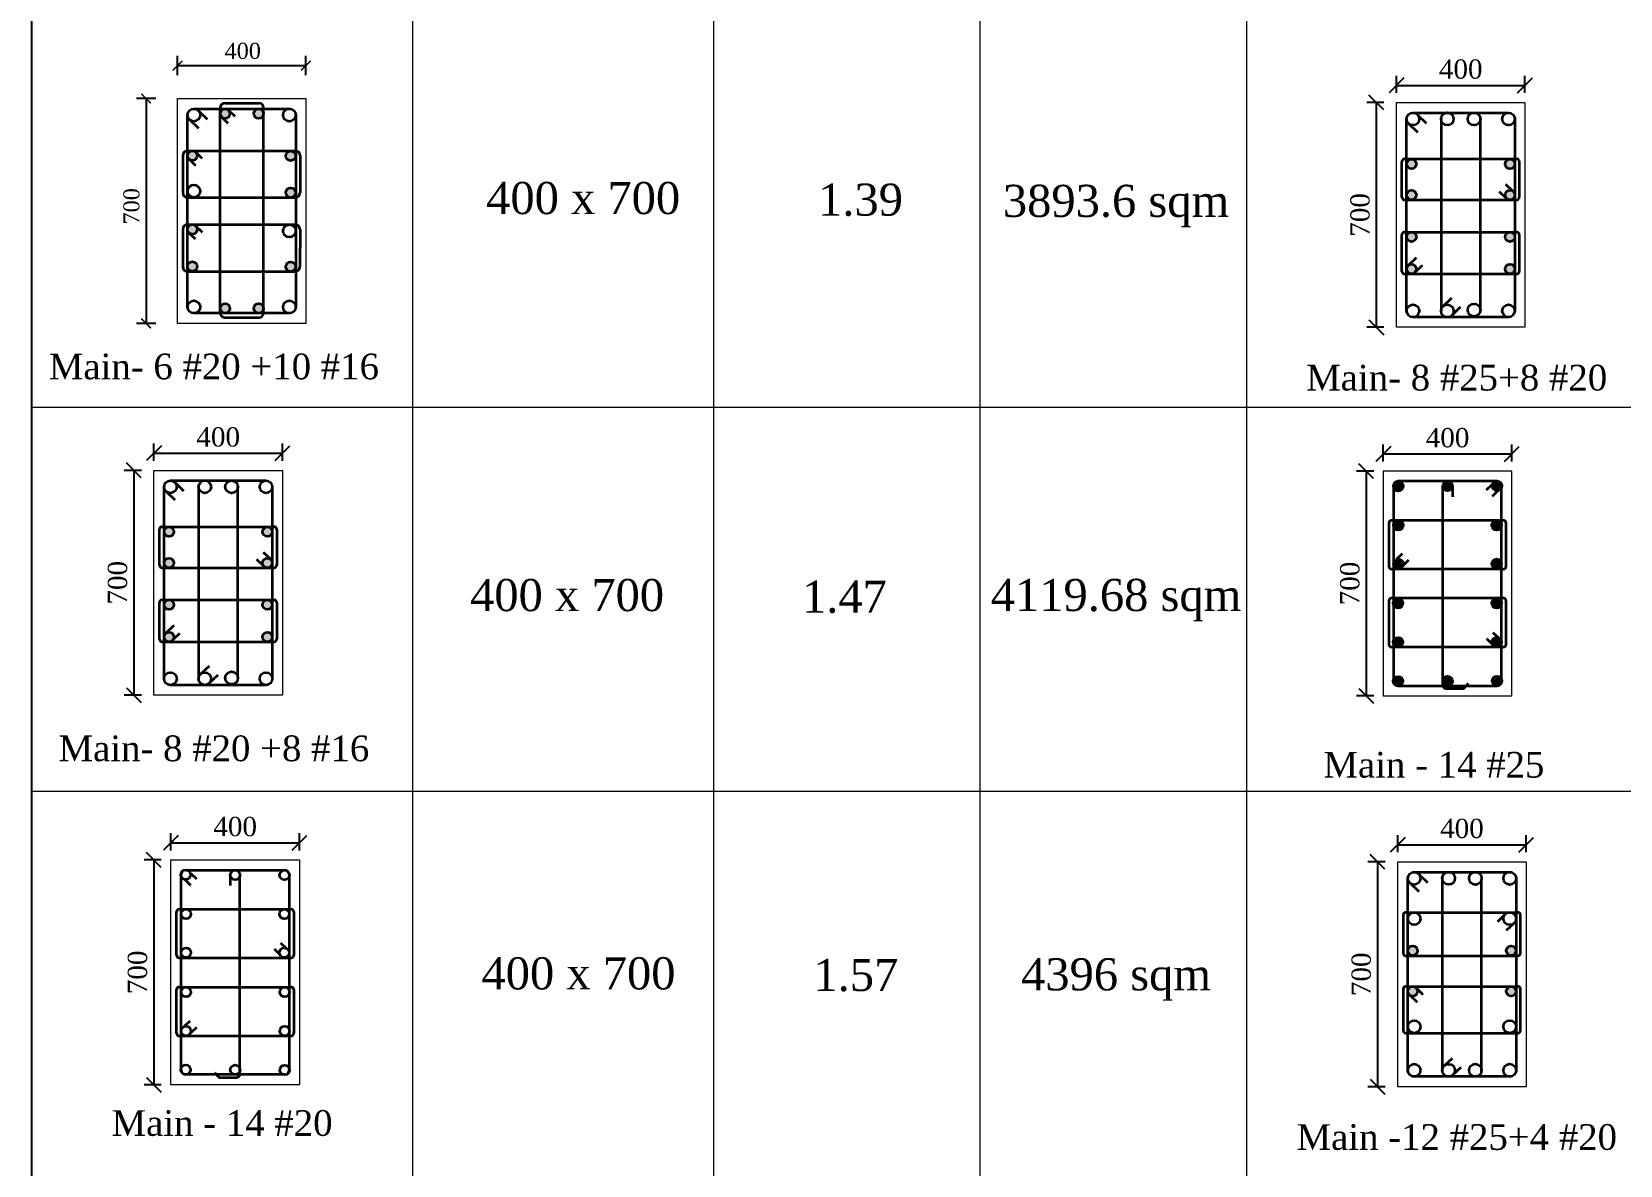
# Model space of a CAD drawing. Header units: millimetres. Extents: x -111267 to 10003021, y -40114 to 2142304.
# Drawn here: x 4403280 to 4428011, y 2110307 to 2127955 of the extents above; entities that cross this region are included whole.
import ezdxf

# ---------------------------------------------------------------- set-up
doc = ezdxf.new("R2010")
doc.units = ezdxf.units.MM
doc.header["$PDMODE"] = 2
doc.linetypes.add('DASHED2', pattern=[0.375, 0.25, -0.125])
doc.layers.add('5a.Hatch-TR-0', color=8, linetype='Continuous')
doc.layers.add('9.Title', color=7, linetype='Continuous')
for name, color, linetype, lineweight in [('6.Dim', 8, 'Continuous', 9), ('object line', 23, 'Continuous', 13), ('reinmt', 241, 'Continuous', 40), ('S-Beam', 4, 'DASHED2', 15), ('S-Dim', 8, 'Continuous', 5)]:
    doc.layers.add(name, color=color, linetype=linetype, lineweight=lineweight)
doc.styles.add('DRIQsmall', font='times.ttf', dxfattribs={"height": 0.2})
doc.styles.add('Section_Scale_250', font='times.ttf', dxfattribs={"height": 250})
doc.styles.add('Times new roman', font='times.ttf', dxfattribs={"height": 300})
doc.dimstyles.new('Scale 20', dxfattribs={"dimscale": 0, "dimtxt": 250, "dimasz": 230, "dimexe": 150, "dimexo": 150, "dimgap": 100, "dimtad": 1, "dimtoh": 1, "dimdec": 0, "dimlfac": 0.2, "dimzin": 0, "dimdsep": 46, "dimtxsty": 'Times new roman', "dimblk": 'OBLIQUE', "dimcen": 0.09, "dimclrd": 256, "dimclrt": 3, "dimadec": 0, "dimazin": 0, "dimtfac": 1, "dimtdec": 0, "dimtofl": 0, "dimtmove": 0, "dimatfit": 3, "dimfxl": 150, "dimfxlon": 1, "dimtolj": 1, "dimtzin": 0, "dimarcsym": 0})
doc.dimstyles.new('Section_Scale 250', dxfattribs={"dimscale": 0, "dimtxt": 250, "dimasz": 150, "dimexe": 150, "dimexo": 150, "dimgap": 100, "dimtad": 1, "dimtoh": 1, "dimdec": 0, "dimlfac": 0.25, "dimzin": 0, "dimdsep": 46, "dimtxsty": 'Section_Scale_250', "dimblk": 'ARCHTICK', "dimcen": 0.09, "dimclrd": 256, "dimclrt": 3, "dimadec": 0, "dimazin": 0, "dimtfac": 1, "dimtdec": 0, "dimtofl": 0, "dimtmove": 0, "dimatfit": 3, "dimfxl": 150, "dimfxlon": 1, "dimtolj": 1, "dimtzin": 0, "dimarcsym": 0})

# ---------------------------------------------------------------- blocks, each defined once
blk = doc.blocks.new('_Oblique')
at = {"color": 0, "linetype": 'ByBlock', "lineweight": -2}
blk.add_line((-0.5, -0.5), (0.5, 0.5), dxfattribs=at)
blk = doc.blocks.new('*D737')
at = {"layer": 'Defpoints', "color": 0, "ltscale": 6, "transparency": 16777216}
for p in [(4405136, 2121126), (4404869, 2117626), (4405136, 2117626)]:
    blk.add_point(p, dxfattribs=at)
at = {"layer": 'S-Dim', "color": 0, "lineweight": -2, "ltscale": 6, "transparency": 16777216}
for p, q in [((4404986, 2121126), (4404719, 2121126)), ((4404986, 2117626), (4404719, 2117626))]:
    blk.add_line(p, q, dxfattribs=at)
at = {"layer": 'S-Dim', "lineweight": -2, "ltscale": 6, "transparency": 16777216}
blk.add_line((4404869, 2121126), (4404869, 2117626), dxfattribs=at)
at = {"layer": 'S-Dim', "lineweight": -2, "ltscale": 6, "transparency": 16777216, "xscale": 230, "yscale": 230, "zscale": 230}
for p, rotation in [((4404869, 2121126), 90), ((4404869, 2117626), 270)]:
    blk.add_blockref('_Oblique', p, dxfattribs=dict(at, rotation=rotation))
at = {"layer": 'S-Dim', "color": 3, "ltscale": 6, "transparency": 16777216, "insert": (4404616, 2119376), "char_height": 300, "attachment_point": 5, "rotation": 90, "style": 'Times new roman'}
blk.add_mtext('\\A1;700', dxfattribs=at)
blk = doc.blocks.new('*D738')
at = {"layer": 'Defpoints', "color": 0, "ltscale": 6, "transparency": 16777216}
for p in [(4407183, 2121392), (4405183, 2121126), (4407183, 2121126)]:
    blk.add_point(p, dxfattribs=at)
at = {"layer": 'S-Dim', "color": 0, "lineweight": -2, "ltscale": 6, "transparency": 16777216}
for p, q in [((4405183, 2121276), (4405183, 2121542)), ((4407183, 2121276), (4407183, 2121542))]:
    blk.add_line(p, q, dxfattribs=at)
at = {"layer": 'S-Dim', "lineweight": -2, "ltscale": 6, "transparency": 16777216}
blk.add_line((4405183, 2121392), (4407183, 2121392), dxfattribs=at)
at = {"layer": 'S-Dim', "lineweight": -2, "ltscale": 6, "transparency": 16777216, "xscale": 230, "yscale": 230, "zscale": 230, "rotation": 180}
blk.add_blockref('_Oblique', (4405183, 2121392), dxfattribs=at)
at = {"layer": 'S-Dim', "lineweight": -2, "ltscale": 6, "transparency": 16777216, "xscale": 230, "yscale": 230, "zscale": 230}
blk.add_blockref('_Oblique', (4407183, 2121392), dxfattribs=at)
at = {"layer": 'S-Dim', "color": 3, "ltscale": 6, "transparency": 16777216, "insert": (4406183, 2121645), "char_height": 300, "attachment_point": 5, "style": 'Times new roman'}
blk.add_mtext('\\A1;400', dxfattribs=at)
blk = doc.blocks.new('*D742')
at = {"layer": 'Defpoints', "color": 0, "ltscale": 6, "transparency": 16777216}
for p in [(4424481, 2126853), (4424214, 2123353), (4424481, 2123353)]:
    blk.add_point(p, dxfattribs=at)
at = {"layer": 'S-Dim', "color": 0, "lineweight": -2, "ltscale": 6, "transparency": 16777216}
for p, q in [((4424331, 2126853), (4424064, 2126853)), ((4424331, 2123353), (4424064, 2123353))]:
    blk.add_line(p, q, dxfattribs=at)
at = {"layer": 'S-Dim', "lineweight": -2, "ltscale": 6, "transparency": 16777216}
blk.add_line((4424214, 2126853), (4424214, 2123353), dxfattribs=at)
at = {"layer": 'S-Dim', "lineweight": -2, "ltscale": 6, "transparency": 16777216, "xscale": 230, "yscale": 230, "zscale": 230}
for p, rotation in [((4424214, 2126853), 90), ((4424214, 2123353), 270)]:
    blk.add_blockref('_Oblique', p, dxfattribs=dict(at, rotation=rotation))
at = {"layer": 'S-Dim', "color": 3, "ltscale": 6, "transparency": 16777216, "insert": (4423961, 2125103), "char_height": 300, "attachment_point": 5, "rotation": 90, "style": 'Times new roman'}
blk.add_mtext('\\A1;700', dxfattribs=at)
blk = doc.blocks.new('*D743')
at = {"layer": 'Defpoints', "color": 0, "ltscale": 6, "transparency": 16777216}
for p in [(4426528, 2127120), (4424528, 2126853), (4426528, 2126853)]:
    blk.add_point(p, dxfattribs=at)
at = {"layer": 'S-Dim', "color": 0, "lineweight": -2, "ltscale": 6, "transparency": 16777216}
for p, q in [((4424528, 2127003), (4424528, 2127270)), ((4426528, 2127003), (4426528, 2127270))]:
    blk.add_line(p, q, dxfattribs=at)
at = {"layer": 'S-Dim', "lineweight": -2, "ltscale": 6, "transparency": 16777216}
blk.add_line((4424528, 2127120), (4426528, 2127120), dxfattribs=at)
at = {"layer": 'S-Dim', "lineweight": -2, "ltscale": 6, "transparency": 16777216, "xscale": 230, "yscale": 230, "zscale": 230, "rotation": 180}
blk.add_blockref('_Oblique', (4424528, 2127120), dxfattribs=at)
at = {"layer": 'S-Dim', "lineweight": -2, "ltscale": 6, "transparency": 16777216, "xscale": 230, "yscale": 230, "zscale": 230}
blk.add_blockref('_Oblique', (4426528, 2127120), dxfattribs=at)
at = {"layer": 'S-Dim', "color": 3, "ltscale": 6, "transparency": 16777216, "insert": (4425528, 2127372), "char_height": 300, "attachment_point": 5, "style": 'Times new roman'}
blk.add_mtext('\\A1;400', dxfattribs=at)
blk = doc.blocks.new('*D744')
at = {"layer": 'Defpoints', "color": 0, "ltscale": 6, "transparency": 16777216}
for p in [(4424500, 2115030), (4424233, 2111530), (4424500, 2111530)]:
    blk.add_point(p, dxfattribs=at)
at = {"layer": 'S-Dim', "color": 0, "lineweight": -2, "ltscale": 6, "transparency": 16777216}
for p, q in [((4424350, 2115030), (4424083, 2115030)), ((4424350, 2111530), (4424083, 2111530))]:
    blk.add_line(p, q, dxfattribs=at)
at = {"layer": 'S-Dim', "lineweight": -2, "ltscale": 6, "transparency": 16777216}
blk.add_line((4424233, 2115030), (4424233, 2111530), dxfattribs=at)
at = {"layer": 'S-Dim', "lineweight": -2, "ltscale": 6, "transparency": 16777216, "xscale": 230, "yscale": 230, "zscale": 230}
for p, rotation in [((4424233, 2115030), 90), ((4424233, 2111530), 270)]:
    blk.add_blockref('_Oblique', p, dxfattribs=dict(at, rotation=rotation))
at = {"layer": 'S-Dim', "color": 3, "ltscale": 6, "transparency": 16777216, "insert": (4423980, 2113280), "char_height": 300, "attachment_point": 5, "rotation": 90, "style": 'Times new roman'}
blk.add_mtext('\\A1;700', dxfattribs=at)
blk = doc.blocks.new('*D745')
at = {"layer": 'Defpoints', "color": 0, "ltscale": 6, "transparency": 16777216}
for p in [(4426547, 2115296), (4424547, 2115030), (4426547, 2115030)]:
    blk.add_point(p, dxfattribs=at)
at = {"layer": 'S-Dim', "color": 0, "lineweight": -2, "ltscale": 6, "transparency": 16777216}
for p, q in [((4424547, 2115180), (4424547, 2115446)), ((4426547, 2115180), (4426547, 2115446))]:
    blk.add_line(p, q, dxfattribs=at)
at = {"layer": 'S-Dim', "lineweight": -2, "ltscale": 6, "transparency": 16777216}
blk.add_line((4424547, 2115296), (4426547, 2115296), dxfattribs=at)
at = {"layer": 'S-Dim', "lineweight": -2, "ltscale": 6, "transparency": 16777216, "xscale": 230, "yscale": 230, "zscale": 230, "rotation": 180}
blk.add_blockref('_Oblique', (4424547, 2115296), dxfattribs=at)
at = {"layer": 'S-Dim', "lineweight": -2, "ltscale": 6, "transparency": 16777216, "xscale": 230, "yscale": 230, "zscale": 230}
blk.add_blockref('_Oblique', (4426547, 2115296), dxfattribs=at)
at = {"layer": 'S-Dim', "color": 3, "ltscale": 6, "transparency": 16777216, "insert": (4425547, 2115549), "char_height": 300, "attachment_point": 5, "style": 'Times new roman'}
blk.add_mtext('\\A1;400', dxfattribs=at)
blk = doc.blocks.new('*D750')
at = {"layer": 'Defpoints', "color": 0, "ltscale": 6, "transparency": 16777216}
for p in [(4405447, 2115060), (4405180, 2111560), (4405447, 2111560)]:
    blk.add_point(p, dxfattribs=at)
at = {"layer": 'S-Dim', "color": 0, "lineweight": -2, "ltscale": 6, "transparency": 16777216}
for p, q in [((4405297, 2115060), (4405030, 2115060)), ((4405297, 2111560), (4405030, 2111560))]:
    blk.add_line(p, q, dxfattribs=at)
at = {"layer": 'S-Dim', "lineweight": -2, "ltscale": 6, "transparency": 16777216}
blk.add_line((4405180, 2115060), (4405180, 2111560), dxfattribs=at)
at = {"layer": 'S-Dim', "lineweight": -2, "ltscale": 6, "transparency": 16777216, "xscale": 230, "yscale": 230, "zscale": 230}
for p, rotation in [((4405180, 2115060), 90), ((4405180, 2111560), 270)]:
    blk.add_blockref('_Oblique', p, dxfattribs=dict(at, rotation=rotation))
at = {"layer": 'S-Dim', "color": 3, "ltscale": 6, "transparency": 16777216, "insert": (4404927, 2113310), "char_height": 300, "attachment_point": 5, "rotation": 90, "style": 'Times new roman'}
blk.add_mtext('\\A1;700', dxfattribs=at)
blk = doc.blocks.new('*D751')
at = {"layer": 'Defpoints', "color": 0, "ltscale": 6, "transparency": 16777216}
for p in [(4407447, 2115327), (4405447, 2115060), (4407447, 2115060)]:
    blk.add_point(p, dxfattribs=at)
at = {"layer": 'S-Dim', "color": 0, "lineweight": -2, "ltscale": 6, "transparency": 16777216}
for p, q in [((4405447, 2115210), (4405447, 2115477)), ((4407447, 2115210), (4407447, 2115477))]:
    blk.add_line(p, q, dxfattribs=at)
at = {"layer": 'S-Dim', "lineweight": -2, "ltscale": 6, "transparency": 16777216}
blk.add_line((4405447, 2115327), (4407447, 2115327), dxfattribs=at)
at = {"layer": 'S-Dim', "lineweight": -2, "ltscale": 6, "transparency": 16777216, "xscale": 230, "yscale": 230, "zscale": 230, "rotation": 180}
blk.add_blockref('_Oblique', (4405447, 2115327), dxfattribs=at)
at = {"layer": 'S-Dim', "lineweight": -2, "ltscale": 6, "transparency": 16777216, "xscale": 230, "yscale": 230, "zscale": 230}
blk.add_blockref('_Oblique', (4407447, 2115327), dxfattribs=at)
at = {"layer": 'S-Dim', "color": 3, "ltscale": 6, "transparency": 16777216, "insert": (4406447, 2115579), "char_height": 300, "attachment_point": 5, "style": 'Times new roman'}
blk.add_mtext('\\A1;400', dxfattribs=at)
blk = doc.blocks.new('*D784')
at = {"layer": 'Defpoints', "color": 0, "ltscale": 6, "transparency": 16777216}
for p in [(4424323, 2121114), (4424056, 2117614), (4424323, 2117614)]:
    blk.add_point(p, dxfattribs=at)
at = {"layer": 'S-Dim', "color": 0, "lineweight": -2, "ltscale": 6, "transparency": 16777216}
for p, q in [((4424173, 2121114), (4423906, 2121114)), ((4424173, 2117614), (4423906, 2117614))]:
    blk.add_line(p, q, dxfattribs=at)
at = {"layer": 'S-Dim', "lineweight": -2, "ltscale": 6, "transparency": 16777216}
blk.add_line((4424056, 2121114), (4424056, 2117614), dxfattribs=at)
at = {"layer": 'S-Dim', "lineweight": -2, "ltscale": 6, "transparency": 16777216, "xscale": 230, "yscale": 230, "zscale": 230}
for p, rotation in [((4424056, 2121114), 90), ((4424056, 2117614), 270)]:
    blk.add_blockref('_Oblique', p, dxfattribs=dict(at, rotation=rotation))
at = {"layer": 'S-Dim', "color": 3, "ltscale": 6, "transparency": 16777216, "insert": (4423803, 2119364), "char_height": 300, "attachment_point": 5, "rotation": 90, "style": 'Times new roman'}
blk.add_mtext('\\A1;700', dxfattribs=at)
blk = doc.blocks.new('*D785')
at = {"layer": 'Defpoints', "color": 0, "ltscale": 6, "transparency": 16777216}
for p in [(4424323, 2121380), (4424323, 2121114), (4426323, 2121114)]:
    blk.add_point(p, dxfattribs=at)
at = {"layer": 'S-Dim', "color": 0, "lineweight": -2, "ltscale": 6, "transparency": 16777216}
for p, q in [((4424323, 2121264), (4424323, 2121530)), ((4426323, 2121264), (4426323, 2121530))]:
    blk.add_line(p, q, dxfattribs=at)
at = {"layer": 'S-Dim', "lineweight": -2, "ltscale": 6, "transparency": 16777216}
blk.add_line((4426323, 2121380), (4424323, 2121380), dxfattribs=at)
at = {"layer": 'S-Dim', "lineweight": -2, "ltscale": 6, "transparency": 16777216, "xscale": 230, "yscale": 230, "zscale": 230, "rotation": 180}
blk.add_blockref('_Oblique', (4424323, 2121380), dxfattribs=at)
at = {"layer": 'S-Dim', "lineweight": -2, "ltscale": 6, "transparency": 16777216, "xscale": 230, "yscale": 230, "zscale": 230}
blk.add_blockref('_Oblique', (4426323, 2121380), dxfattribs=at)
at = {"layer": 'S-Dim', "color": 3, "ltscale": 6, "transparency": 16777216, "insert": (4425323, 2121633), "char_height": 300, "attachment_point": 5, "style": 'Times new roman'}
blk.add_mtext('\\A1;400', dxfattribs=at)
blk = doc.blocks.new('_ArchTick')
at = {"color": 0, "linetype": 'ByBlock', "const_width": 0.15}
blk.add_lwpolyline([(-0.5, -0.5), (0.5, 0.5)], dxfattribs=at)
blk = doc.blocks.new('*D853')
at = {"layer": 'Defpoints', "color": 0, "ltscale": 6, "transparency": 16777216}
for p in [(4405821, 2126914), (4405060, 2123414), (4405821, 2123414)]:
    blk.add_point(p, dxfattribs=at)
at = {"layer": 'S-Dim', "color": 0, "lineweight": -2, "ltscale": 6, "transparency": 16777216}
for p, q in [((4405210, 2126914), (4404910, 2126914)), ((4405210, 2123414), (4404910, 2123414))]:
    blk.add_line(p, q, dxfattribs=at)
at = {"layer": 'S-Dim', "lineweight": -2, "ltscale": 6, "transparency": 16777216}
blk.add_line((4405060, 2126914), (4405060, 2123414), dxfattribs=at)
at = {"layer": 'S-Dim', "lineweight": -2, "ltscale": 6, "transparency": 16777216, "xscale": 150, "yscale": 150, "zscale": 150}
for p, rotation in [((4405060, 2126914), 90), ((4405060, 2123414), 270)]:
    blk.add_blockref('_ArchTick', p, dxfattribs=dict(at, rotation=rotation))
at = {"layer": 'S-Dim', "color": 3, "ltscale": 6, "transparency": 16777216, "insert": (4404833, 2125237), "char_height": 250, "attachment_point": 5, "rotation": 90, "style": 'Section_Scale_250'}
blk.add_mtext('\\A1;700', dxfattribs=at)
blk = doc.blocks.new('*D854')
at = {"layer": 'Defpoints', "color": 0, "ltscale": 6, "transparency": 16777216}
for p in [(4407548, 2127428), (4405548, 2126674), (4407548, 2126674)]:
    blk.add_point(p, dxfattribs=at)
at = {"layer": 'S-Dim', "color": 0, "lineweight": -2, "ltscale": 6, "transparency": 16777216}
for p, q in [((4405548, 2127278), (4405548, 2127578)), ((4407548, 2127278), (4407548, 2127578))]:
    blk.add_line(p, q, dxfattribs=at)
at = {"layer": 'S-Dim', "lineweight": -2, "ltscale": 6, "transparency": 16777216}
blk.add_line((4405548, 2127428), (4407548, 2127428), dxfattribs=at)
at = {"layer": 'S-Dim', "lineweight": -2, "ltscale": 6, "transparency": 16777216, "xscale": 150, "yscale": 150, "zscale": 150, "rotation": 180}
blk.add_blockref('_ArchTick', (4405548, 2127428), dxfattribs=at)
at = {"layer": 'S-Dim', "lineweight": -2, "ltscale": 6, "transparency": 16777216, "xscale": 150, "yscale": 150, "zscale": 150}
blk.add_blockref('_ArchTick', (4407548, 2127428), dxfattribs=at)
at = {"layer": 'S-Dim', "color": 3, "ltscale": 6, "transparency": 16777216, "insert": (4406565, 2127656), "char_height": 250, "attachment_point": 5, "style": 'Section_Scale_250'}
blk.add_mtext('\\A1;{\\fTimes New Roman Baltic|b0|i0|c0|p18;400}', dxfattribs=at)

msp = doc.modelspace()

# ---------------------------------------------------------------- hatches: boundary and pattern name
at = {"layer": '5a.Hatch-TR-0', "linetype": 'Continuous', "transparency": 33554597}
h = msp.add_hatch(color=8, dxfattribs=at)
h.dxf.hatch_style = 1
h.paths.add_polyline_path([(4406215.1, 2123647.9, 1), (4406366.2, 2123647.9, 1)])
h.paths.add_polyline_path([(4406737, 2123647.9, 1), (4406888.1, 2123647.9, 1)])
h.paths.add_polyline_path([(4407233.6, 2124297.3, 1), (4407384.7, 2124297.3, 1)])
h.paths.add_polyline_path([(4405705.6, 2124317.9), (4405705.6, 2124281.8, 0.8859416), (4405854.5, 2124299.9, 0.8859416)])
h.paths.add_polyline_path([(4405854.7, 2124877.5, 0.169156), (4405838.4, 2124924.4), (4405823.2, 2124938.9, 0.534711), (4405705.6, 2124894.6), (4405705.6, 2124860.4, 0.8920345)])
h.paths.add_polyline_path([(4407386, 2125450.7, 1), (4407235, 2125450.7, 1)])
h.paths.add_polyline_path([(4407387.3, 2126023.1, 1), (4407236.3, 2126023.1, 1)])
h.paths.add_polyline_path([(4405705.6, 2126040.9), (4405705.6, 2126011.2, 0.1186586), (4405720.5, 2125979.1), (4405733.8, 2125966.1, 0.6213304), (4405855.2, 2126026.1, 0.9054927)])
h.paths.add_polyline_path([(4406215.1, 2126680.7, 1), (4406366.2, 2126680.7, 1)])
h.paths.add_polyline_path([(4406888.1, 2126680.7, 1), (4406737, 2126680.7, 1)])
h = msp.add_hatch(color=8, dxfattribs=at)
h.dxf.hatch_style = 1
h.paths.add_polyline_path([(4424836.9, 2125897.2, 1), (4424685.9, 2125897.2, 1)])
h.paths.add_polyline_path([(4424685.9, 2125412.3, 0.395999), (4424756.7, 2125336.9), (4424766.1, 2125336.9, 0.395999), (4424836.9, 2125412.3, 1)])
h.paths.add_polyline_path([(4426369.7, 2125412.3, 1), (4426218.7, 2125412.3, 0.395999), (4426289.5, 2125336.9), (4426298.9, 2125336.9, 0.395999)])
h.paths.add_polyline_path([(4426369.7, 2125897.2, 1), (4426218.7, 2125897.2, 1)])
h = msp.add_hatch(color=8, dxfattribs=at)
h.dxf.hatch_style = 1
h.paths.add_polyline_path([(4426298.6, 2124836.9), (4426289.8, 2124836.9, 0.3971585), (4426218.7, 2124761.5, 1), (4426369.7, 2124761.5, 0.3971585)])
h.paths.add_polyline_path([(4426369.7, 2124259.7, 1), (4426218.7, 2124259.7, 1)])
h.paths.add_polyline_path([(4424713.7, 2124318.3), (4424704.1, 2124309, 0.179493), (4424685.9, 2124259.7, 1), (4424836.9, 2124259.7, 0.6319906)])
h.paths.add_polyline_path([(4424836.9, 2124761.5, 0.3971585), (4424765.8, 2124836.9), (4424757, 2124836.9, 0.3971585), (4424685.9, 2124761.5, 1)])
h = msp.add_hatch(color=8, dxfattribs=at)
h.dxf.hatch_style = 1
h.paths.add_polyline_path([(4405492, 2120170, 1), (4405340.9, 2120170, 1)])
h.paths.add_polyline_path([(4405340.9, 2119685, 0.395999), (4405411.8, 2119609.6), (4405421.2, 2119609.6, 0.395999), (4405492, 2119685, 1)])
h.paths.add_polyline_path([(4407024.8, 2119685, 1), (4406873.7, 2119685, 0.395999), (4406944.6, 2119609.6), (4406954, 2119609.6, 0.395999)])
h.paths.add_polyline_path([(4407024.8, 2120170, 1), (4406873.7, 2120170, 1)])
h = msp.add_hatch(color=8, dxfattribs=at)
h.dxf.hatch_style = 1
h.paths.add_polyline_path([(4406953.7, 2119109.7), (4406944.9, 2119109.7, 0.3971585), (4406873.7, 2119034.2, 1), (4407024.8, 2119034.2, 0.3971585)])
h.paths.add_polyline_path([(4407024.8, 2118532.5, 1), (4406873.7, 2118532.5, 1)])
h.paths.add_polyline_path([(4405368.8, 2118591), (4405359.2, 2118581.7, 0.179493), (4405340.9, 2118532.5, 1), (4405492, 2118532.5, 0.6319906)])
h.paths.add_polyline_path([(4405492, 2119034.2, 0.3971585), (4405420.9, 2119109.7), (4405412.1, 2119109.7, 0.3971585), (4405340.9, 2119034.2, 1)])
h = msp.add_hatch(color=8, dxfattribs=at)
h.dxf.hatch_style = 1
h.paths.add_polyline_path([(4424855.9, 2113015.6, 1), (4424704.8, 2113015.6, 0.179493), (4424723.1, 2112966.3), (4424732.7, 2112957, 0.6319906)])
h.paths.add_polyline_path([(4424704.8, 2113647.1, 1), (4424855.9, 2113647.1, 1)])
h.paths.add_polyline_path([(4426388.7, 2113647.1, 1), (4426237.6, 2113647.1, 1)])
h.paths.add_polyline_path([(4426388.7, 2113015.6, 1), (4426237.6, 2113015.6, 1)])
at = {"layer": '6.Dim', "linetype": 'Continuous'}
h = msp.add_hatch(color=8, dxfattribs=at)
h.dxf.hatch_style = 1
edge = h.paths.add_edge_path()
edge.add_arc((4426093.2, 2120884.2), 75.5, -180, 180, ccw=False)
h = msp.add_hatch(color=8, dxfattribs=at)
h.dxf.hatch_style = 1
edge = h.paths.add_edge_path()
edge.add_arc((4424554.6, 2120877.6), 75.5, -180, 180, ccw=False)
h = msp.add_hatch(color=8, dxfattribs=at)
h.dxf.hatch_style = 1
edge = h.paths.add_edge_path()
edge.add_arc((4425322.7, 2120880.9), 75.5, -180, 180, ccw=False)
h = msp.add_hatch(color=8, dxfattribs=at)
h.dxf.hatch_style = 1
edge = h.paths.add_edge_path()
edge.add_arc((4424557.5, 2120270.6), 75.5, -180, 180, ccw=False)
h = msp.add_hatch(color=8, dxfattribs=at)
h.dxf.hatch_style = 1
edge = h.paths.add_edge_path()
edge.add_arc((4426087.8, 2120270.6), 75.5, -180, 180, ccw=False)
h = msp.add_hatch(color=8, dxfattribs=at)
h.dxf.hatch_style = 1
edge = h.paths.add_edge_path()
edge.add_arc((4424559.1, 2119671.2), 75.5, -180, 180, ccw=False)
h = msp.add_hatch(color=8, dxfattribs=at)
h.dxf.hatch_style = 1
edge = h.paths.add_edge_path()
edge.add_arc((4426086.7, 2119671.2), 75.5, -180, 180, ccw=False)
h = msp.add_hatch(color=8, dxfattribs=at)
h.dxf.hatch_style = 1
edge = h.paths.add_edge_path()
edge.add_arc((4424553.1, 2119056.8), 75.5, -180, 180, ccw=False)
h = msp.add_hatch(color=8, dxfattribs=at)
h.dxf.hatch_style = 1
edge = h.paths.add_edge_path()
edge.add_arc((4426087.2, 2119056.8), 75.5, -180, 180, ccw=False)
h = msp.add_hatch(color=8, dxfattribs=at)
h.dxf.hatch_style = 1
edge = h.paths.add_edge_path()
edge.add_arc((4424552.6, 2118449.9), 75.5, -180, 180, ccw=False)
h = msp.add_hatch(color=8, dxfattribs=at)
h.dxf.hatch_style = 1
edge = h.paths.add_edge_path()
edge.add_arc((4426086.7, 2118449.9), 75.5, -180, 180, ccw=False)
h = msp.add_hatch(color=8, dxfattribs=at)
h.dxf.hatch_style = 1
edge = h.paths.add_edge_path()
edge.add_arc((4424552.1, 2117843), 75.5, -180, 180, ccw=False)
h = msp.add_hatch(color=8, dxfattribs=at)
h.dxf.hatch_style = 1
edge = h.paths.add_edge_path()
edge.add_arc((4425322.7, 2117846.3), 75.5, -180, 180, ccw=False)
h = msp.add_hatch(color=8, dxfattribs=at)
h.dxf.hatch_style = 1
edge = h.paths.add_edge_path()
edge.add_arc((4426093.2, 2117843), 75.5, -180, 180, ccw=False)

# ---------------------------------------------------------------- linework, layer by layer
at = {"layer": '5a.Hatch-TR-0', "color": 8, "linetype": 'Continuous', "transparency": 33554597}
for centre in [(4424761.4, 2124259.7), (4405416.5, 2118532.5)]:
    msp.add_circle(centre, 75.5, dxfattribs=at)
at = {"layer": '9.Title'}
msp.add_line((4403280.1, 2083390.1, -198769.9), (4403280.1, 2142303.8, -198769.9), dxfattribs=at)
at = {"layer": 'object line'}
for points in [[(4405547.5, 2126914.3), (4407547.5, 2126914.3), (4407547.5, 2123414.3), (4405547.5, 2123414.3)], [(4424527.8, 2126852.9), (4426527.8, 2126852.9), (4426527.8, 2123352.9), (4424527.8, 2123352.9)], [(4405182.9, 2121125.6), (4407182.9, 2121125.6), (4407182.9, 2117625.6), (4405182.9, 2117625.6)], [(4426322.7, 2121113.6), (4424322.7, 2121113.6), (4424322.7, 2117613.6), (4426322.7, 2117613.6)], [(4405446.9, 2115060.2), (4407446.9, 2115060.2), (4407446.9, 2111560.2), (4405446.9, 2111560.2)], [(4424546.8, 2115029.5), (4426546.8, 2115029.5), (4426546.8, 2111529.5), (4424546.8, 2111529.5)]]:
    msp.add_lwpolyline(points, close=True, dxfattribs=at)
at = {"layer": 'reinmt', "linetype": 'Continuous', "lineweight": 35}
for p, q in [((4405705.6, 2123670.4), (4405705.6, 2126658)), ((4405803.8, 2126756.2), (4407291.3, 2126756.2)), ((4405880.4, 2126719.5), (4406009.1, 2126595.2)), ((4406215.1, 2123574), (4406215.1, 2126771)), ((4406285.1, 2126841), (4406818.1, 2126841)), ((4406354.6, 2126722.4), (4406442.9, 2126639.4)), ((4406888.1, 2123574), (4406888.1, 2126771)), ((4407389.5, 2126658), (4407389.5, 2123670.4)), ((4424784.1, 2126694.8), (4426271.5, 2126694.8)), ((4424860.6, 2126658.1), (4424989.4, 2126533.8)), ((4405731.5, 2126591.6), (4405874.6, 2126454.4)), ((4406247, 2126619), (4406335.2, 2126532.8)), ((4424685.9, 2123609.1), (4424685.9, 2126596.6)), ((4424711.8, 2126530.1), (4424854.8, 2126393)), ((4425221.1, 2126597.5), (4425221.1, 2123608.2)), ((4425834.4, 2123621.6), (4425834.4, 2126596.6)), ((4426369.7, 2126596.6), (4426369.7, 2123609.1)), ((4405632.7, 2126026.1), (4405631.4, 2125450.7)), ((4405708.2, 2126101.6), (4407382.6, 2126101.6)), ((4405720.5, 2125979.1), (4405827.5, 2125874)), ((4405839.2, 2126072.5), (4405928.3, 2125988.8)), ((4407458.2, 2126026.1), (4407456.8, 2125450.7)), ((4424613.5, 2125376.9), (4424613.5, 2125936.2)), ((4424653.5, 2125976.2), (4426399, 2125976.2)), ((4426439, 2125936.2), (4426438.9, 2125376.9)), ((4426126.4, 2125469.4), (4426236.2, 2125363.9)), ((4426226.3, 2125579.6), (4426340.1, 2125473.5)), ((4405706.9, 2125375.1), (4407381.3, 2125375.1)), ((4424653.5, 2125336.9), (4426398.9, 2125336.9)), ((4405706.9, 2124953), (4407381.3, 2124953)), ((4405823.2, 2124938.9), (4405931.2, 2124836)), ((4405631.3, 2124877.5), (4405629.7, 2124297.3)), ((4405735.7, 2124815.7), (4405824.7, 2124728.6)), ((4407456.8, 2124877.5), (4407455.2, 2124297.3)), ((4424613.5, 2124223.4), (4424613.2, 2124796.9)), ((4424653.2, 2124836.9), (4426398.6, 2124836.9)), ((4426438.6, 2124796.9), (4426439, 2124223.4)), ((4424835.4, 2124436.8), (4424704.1, 2124309)), ((4405705.2, 2124221.7), (4407379.6, 2124221.7)), ((4424653.5, 2124183.4), (4426399, 2124183.4)), ((4424926.4, 2124315.8), (4424818.7, 2124210.5)), ((4425258.7, 2123685.5), (4425390.3, 2123811.6)), ((4407291.3, 2123572.2), (4405800.9, 2123572.3)), ((4406285.1, 2123504), (4406818.1, 2123504)), ((4426271.5, 2123510.9), (4424784.1, 2123510.9)), ((4425394.3, 2123544.8), (4425524.8, 2123670.8)), ((4405439.1, 2120967.5), (4406926.6, 2120967.5)), ((4405340.9, 2117881.9), (4405340.9, 2120869.3)), ((4405366.8, 2120802.9), (4405509.9, 2120665.7)), ((4405515.7, 2120930.8), (4405644.5, 2120806.6)), ((4405876.2, 2120870.2), (4405876.2, 2117881)), ((4406489.5, 2117894.4), (4406489.5, 2120869.3)), ((4407024.8, 2120869.4), (4407024.8, 2117881.9)), ((4424480.7, 2120884.2), (4424480.7, 2117843)), ((4426093.2, 2120955.6), (4424552.1, 2120955.6)), ((4425398.1, 2120884.9), (4425398.5, 2120713.5)), ((4426014.8, 2120901.1), (4425926.4, 2120818)), ((4426106, 2120807.8), (4426017.9, 2120721.6)), ((4426164.6, 2117843), (4426164.6, 2120884.2)), ((4405308.6, 2120249), (4407054.1, 2120249)), ((4424409.9, 2120306), (4424409.9, 2119629.8)), ((4426195.4, 2120346), (4424449.9, 2120346)), ((4426235.4, 2119629.8), (4426235.4, 2120306)), ((4405268.6, 2119649.6), (4405268.6, 2120209)), ((4407094.1, 2120209), (4407094, 2119649.6)), ((4406781.5, 2119742.2), (4406891.3, 2119636.6)), ((4406881.4, 2119852.3), (4406995.2, 2119746.3)), ((4424617.5, 2119824.3), (4424529.2, 2119741.3)), ((4424717.2, 2119727.7), (4424629.1, 2119641.4)), ((4405308.5, 2119609.6), (4407054, 2119609.6)), ((4426195.4, 2119589.8), (4424449.9, 2119589.8)), ((4405268.6, 2118496.1), (4405268.2, 2119069.7)), ((4405308.2, 2119109.7), (4407053.7, 2119109.7)), ((4407093.7, 2119069.7), (4407094.1, 2118496.1)), ((4424409.9, 2119095.5), (4424409.9, 2118414.6)), ((4426195.4, 2119135.5), (4424449.9, 2119135.5)), ((4426235.4, 2118414.6), (4426235.4, 2119095.5)), ((4405490.5, 2118709.5), (4405359.2, 2118581.7)), ((4405581.5, 2118588.5), (4405473.7, 2118483.2)), ((4425926.9, 2118506.8), (4426015.1, 2118420.6)), ((4426026.6, 2118603.5), (4426114.9, 2118520.5)), ((4405308.6, 2118456.1), (4407054.1, 2118456.1)), ((4426195.4, 2118374.6), (4424449.9, 2118374.6)), ((4405913.8, 2117958.2), (4406045.3, 2118084.4)), ((4406926.6, 2117783.7), (4405439.1, 2117783.7)), ((4406049.4, 2117817.5), (4406179.9, 2117943.5)), ((4424552.1, 2117771.6), (4426093.2, 2117771.6)), ((4405605, 2111789.5), (4405605, 2114830.7)), ((4405676.3, 2114902.1), (4407217.5, 2114902.1)), ((4405754.8, 2114847.6), (4405843.1, 2114764.6)), ((4406371.5, 2114831.4), (4406371.1, 2114660.1)), ((4407288.9, 2114830.7), (4407288.9, 2111789.5)), ((4424704.8, 2111758.9), (4424704.8, 2114796)), ((4424780.4, 2114871.5), (4426317.4, 2114871.5)), ((4424879.6, 2114834.8), (4425008.4, 2114710.5)), ((4426388.7, 2114800.1), (4426388.7, 2111758.9)), ((4405663.6, 2114754.4), (4405751.7, 2114668.1)), ((4424730.7, 2114706.8), (4424873.8, 2114569.6)), ((4425240.1, 2114774.2), (4425240.1, 2111762.3)), ((4425853.4, 2111762.3), (4425853.4, 2114760.8)), ((4405574.2, 2114292.5), (4407319.6, 2114292.5)), ((4405534.2, 2113576.3), (4405534.2, 2114252.5)), ((4407359.6, 2114252.5), (4407359.6, 2113576.3)), ((4424632.5, 2114204.1), (4424632.5, 2113608.1)), ((4424672.4, 2114244.1), (4426417.9, 2114244.1)), ((4426106.9, 2114103.2), (4426216.8, 2114208.7)), ((4426240.5, 2113965.2), (4426354.3, 2114071.3)), ((4426458, 2113608.1), (4426457.9, 2114204.1)), ((4407052.3, 2113674.2), (4407140.5, 2113588)), ((4407152.1, 2113770.9), (4407240.4, 2113687.8)), ((4424672.5, 2113568.1), (4426418, 2113568.1)), ((4405574.2, 2113536.3), (4407319.6, 2113536.3)), ((4405574.2, 2113082), (4407319.6, 2113082)), ((4424632.5, 2113051.9), (4424632.1, 2112405)), ((4424672.5, 2113091.9), (4426418, 2113091.9)), ((4424945.4, 2112959.6), (4424837.6, 2113064.9)), ((4426457.6, 2112405), (4426458, 2113051.9)), ((4405534.2, 2112361.1), (4405534.2, 2113042)), ((4407359.6, 2113042), (4407359.6, 2112361.1)), ((4424854.4, 2112838.5), (4424723.1, 2112966.3)), ((4405743, 2112550), (4405654.6, 2112467.1)), ((4405574.2, 2112321.1), (4407319.6, 2112321.1)), ((4405842.7, 2112453.3), (4405754.5, 2112367.1)), ((4424672.1, 2112365), (4426417.6, 2112365)), ((4425271.8, 2111857.1), (4425397.4, 2111973)), ((4425404.4, 2111712.3), (4425533.2, 2111836.6)), ((4407217.5, 2111718.2), (4405676.3, 2111718.2)), ((4426317.4, 2111687.5), (4424776.2, 2111687.5)), ((4426317.4, 2111687.5), (4424776.2, 2111687.5))]:
    msp.add_line(p, q, dxfattribs=at)
for points in [[(4425643.9, 2117806.4), (4425570.1, 2117724.8), (4425307.6, 2117724.8, -0.4142858), (4425247.6, 2117784.8), (4425248.3, 2120867.4)], [(4406125.7, 2111752.9), (4406199.4, 2111671.3), (4406462, 2111671.3, 0.4142858), (4406522, 2111731.4), (4406521.2, 2114813.9)]]:
    msp.add_lwpolyline(points, format="xyb", dxfattribs=at)
for centre, radius in [((4405803.8, 2126658), 98.2), ((4406290.7, 2126680.7), 75.5), ((4406812.5, 2126680.7), 75.5), ((4407291.3, 2126658), 98.2), ((4424784.1, 2126596.6), 98.2), ((4425319.3, 2126597.5), 98.2), ((4425736.2, 2126596.6), 98.2), ((4426271.5, 2126596.6), 98.2), ((4405779.7, 2126026.1), 75.5), ((4407311.8, 2126023.1), 75.5), ((4424761.4, 2125897.2), 75.5), ((4426294.2, 2125897.2), 75.5), ((4405803.8, 2125473.3), 98.2), ((4407310.5, 2125450.7), 75.5), ((4424761.4, 2125412.3), 75.5), ((4426294.2, 2125412.3), 75.5), ((4405779.2, 2124877.5), 75.5), ((4407291.3, 2124854.8), 98.2), ((4424761.4, 2124761.5), 75.5), ((4426294.2, 2124761.5), 75.5), ((4405778.9, 2124299.9), 75.5), ((4407309.2, 2124297.3), 75.5), ((4424761.4, 2124259.7), 75.5), ((4426294.2, 2124259.7), 75.5), ((4405803.8, 2123670.4), 98.2), ((4406290.7, 2123647.9), 75.5), ((4406812.5, 2123647.9), 75.5), ((4407291.3, 2123670.4), 98.2), ((4424784.1, 2123609.1), 98.2), ((4425319.3, 2123608.2), 98.2), ((4425736.2, 2123621.6), 98.2), ((4426271.5, 2123609.1), 98.2), ((4405439.1, 2120869.3), 98.2), ((4405974.4, 2120870.2), 98.2), ((4406391.3, 2120869.3), 98.2), ((4406926.6, 2120869.3), 98.2), ((4426093.2, 2120884.2), 75.5), ((4424554.6, 2120877.6), 75.5), ((4425322.7, 2120880.9), 75.5), ((4405416.5, 2120170), 75.5), ((4406949.3, 2120170), 75.5), ((4424557.5, 2120270.6), 75.5), ((4426087.8, 2120270.6), 75.5), ((4405416.5, 2119685), 75.5), ((4406949.3, 2119685), 75.5), ((4424559.1, 2119671.2), 75.5), ((4426086.7, 2119671.2), 75.5), ((4405416.5, 2119034.2), 75.5), ((4406949.3, 2119034.2), 75.5), ((4424553.1, 2119056.8), 75.5), ((4426087.2, 2119056.8), 75.5), ((4405416.5, 2118532.5), 75.5), ((4406949.3, 2118532.5), 75.5), ((4424552.6, 2118449.9), 75.5), ((4426086.7, 2118449.9), 75.5), ((4406391.3, 2117894.4), 98.2), ((4405439.1, 2117881.9), 98.2), ((4405974.4, 2117881), 98.2), ((4406926.6, 2117881.9), 98.2), ((4424552.1, 2117843), 75.5), ((4425322.7, 2117846.3), 75.5), ((4426091.5, 2117848.3), 75.5), ((4405676.3, 2114830.7), 75.5), ((4406446.9, 2114827.4), 75.5), ((4407215, 2114824.1), 75.5), ((4424803, 2114773.3), 98.2), ((4425338.3, 2114774.2), 98.2), ((4425755.2, 2114773.3), 98.2), ((4426290.5, 2114773.3), 98.2), ((4405681.7, 2114217.2), 75.5), ((4407212.1, 2114217.2), 75.5), ((4424803, 2114145.9), 98.2), ((4426290.5, 2114145.9), 98.2), ((4405682.9, 2113617.7), 75.5), ((4407210.5, 2113617.7), 75.5), ((4424780.4, 2113647.1), 75.5), ((4426313.2, 2113647.1), 75.5), ((4405682.4, 2113003.3), 75.5), ((4407216.5, 2113003.3), 75.5), ((4424780.4, 2113015.6), 75.5), ((4426313.2, 2113015.6), 75.5), ((4424803, 2112463.2), 98.2), ((4426290.5, 2112463.2), 98.2), ((4405682.9, 2112396.4), 75.5), ((4407217, 2112396.4), 75.5), ((4405678.1, 2111794.8), 75.5), ((4406446.9, 2111792.9), 75.5), ((4407217.5, 2111789.5), 75.5), ((4424803, 2111785.8), 98.2), ((4425338.3, 2111784.9), 98.2), ((4425755.2, 2111785.7), 98.2), ((4426290.5, 2111785.8), 98.2)]:
    msp.add_circle(centre, radius, dxfattribs=at)
for centre, radius, start, end in [((4406285.1, 2126771), 70, 90, 180), ((4406818.1, 2126771), 70, 0, 90), ((4405708.2, 2126026.1), 75.5, 90, 180), ((4407382.6, 2126026.1), 75.5, 0, 90), ((4424653.5, 2125936.2), 40, 90, 180), ((4426399, 2125936.2), 40, 0, 90), ((4405706.9, 2125450.7), 75.5, 180, 270), ((4407381.3, 2125450.7), 75.5, 270, 0), ((4424653.5, 2125376.9), 40, 180, 270), ((4426398.9, 2125376.9), 40, 270, 0), ((4405706.9, 2124877.5), 75.5, 90, 180), ((4407381.3, 2124877.5), 75.5, 0, 90), ((4424653.2, 2124796.9), 40, 90, 180), ((4426398.6, 2124796.9), 40, 0, 90), ((4405705.2, 2124297.3), 75.5, 180, 270), ((4407379.6, 2124297.3), 75.5, 270, 0), ((4424653.5, 2124223.4), 40, 180, 270), ((4426399, 2124223.4), 40, 270, 0), ((4406285.1, 2123574), 70, 180, 270), ((4406818.1, 2123574), 70, 270, 0), ((4424552.1, 2120884.2), 71.4, 90, 180), ((4426093.2, 2120884.2), 71.4, 0, 90), ((4405308.6, 2120209), 40, 90, 180), ((4407054.1, 2120209), 40, 0, 90), ((4424449.9, 2120306), 40, 90, 180), ((4426195.4, 2120306), 40, 0, 90), ((4405308.6, 2119649.6), 40, 180, 270), ((4407054, 2119649.6), 40, 270, 0), ((4424449.9, 2119629.8), 40, 180, 270), ((4426195.4, 2119629.8), 40, 270, 0), ((4405308.2, 2119069.7), 40, 90, 180), ((4407053.7, 2119069.7), 40, 0, 90), ((4424449.9, 2119095.5), 40, 90, 180), ((4426195.4, 2119095.5), 40, 0, 90), ((4405308.6, 2118496.1), 40, 180, 270), ((4407054.1, 2118496.1), 40, 270, 0), ((4424449.9, 2118414.6), 40, 180, 270), ((4426195.4, 2118414.6), 40, 270, 0), ((4424552.1, 2117843), 71.4, 180, 270), ((4426093.2, 2117843), 71.4, 270, 0), ((4405676.3, 2114830.7), 71.4, 90, 180), ((4407217.5, 2114830.7), 71.4, 360, 90), ((4405574.2, 2114252.5), 40, 90, 180), ((4407319.6, 2114252.5), 40, 0, 90), ((4424672.5, 2114204.1), 40, 90, 180), ((4426417.9, 2114204.1), 40, 0, 90), ((4405574.2, 2113576.3), 40, 180, 270), ((4407319.6, 2113576.3), 40, 270, 0), ((4424672.5, 2113608.1), 40, 180, 270), ((4426418, 2113608.1), 40, 270, 0), ((4405574.2, 2113042), 40, 90, 180), ((4407319.6, 2113042), 40, 0, 90), ((4424672.5, 2113051.9), 40, 90, 180), ((4426418, 2113051.9), 40, 0, 90), ((4405574.2, 2112361.1), 40, 180, 270), ((4407319.6, 2112361.1), 40, 270, 0), ((4424672.1, 2112405), 40, 180, 270), ((4426417.6, 2112405), 40, 270, 0), ((4405676.3, 2111789.5), 71.4, 180, 270), ((4407217.5, 2111789.5), 71.4, 270, 0)]:
    msp.add_arc(centre, radius, start, end, dxfattribs=at)
at = {"layer": 'S-Beam', "linetype": 'Continuous', "ltscale": 5}
for p, q in [((4422191.3, 2142303.8, -198769.9), (4422191.3, 2083390.1, -198769.9)), ((4409206.3, 2141303.8, -198769.9), (4409206.3, 2083390.1, -198769.9)), ((4413894.3, 2141303.8, -198769.9), (4413894.3, 2083390.1, -198769.9)), ((4418042.8, 2141303.8, -198769.9), (4418042.8, 2083390.1, -198769.9)), ((4403280.1, 2122109.5, -5345.6), (4497836.1, 2122109.5, -228993)), ((4403280.1, 2116129.5, -5345.6), (4497836.1, 2116129.5, -228993))]:
    msp.add_line(p, q, dxfattribs=at)

# ---------------------------------------------------------------- texts
at = {"color": 0, "linetype": 'Continuous', "char_height": 400, "attachment_point": 5, "style": 'Times new roman'}
for s, insert, width in [('Main- 6 #20 +10 #16', (4406116.2, 2122740.6), 5067.537), ('Main- 8 #25+8 #20 ', (4425465.2, 2122566.3), 5101.589), ('Main- 8 #20 +8 #16', (4406116.2, 2116795.1), 5067.537), ('Main - 14 #25', (4425110.8, 2116539.9), 3405.581), ('Main - 14 #20', (4406243.4, 2110961.7), 3405.581), ('Main -12 #25+4 #20', (4425466.7, 2110743.7), 5170.918)]:
    msp.add_mtext(s, dxfattribs=dict(at, insert=insert, width=width))
at = {"layer": '9.Title', "linetype": 'Continuous', "lineweight": 9, "ltscale": 0.5, "char_height": 500, "width": 8540.737, "attachment_point": 5, "style": 'DRIQsmall'}
for s, insert in [('400 x 700', (4411864.9, 2125362.4)), ('1.39', (4416183.3, 2125336.1)), ('3893.6 sqm', (4420161.8, 2125240.9, -198769.9)), ('400 x 700', (4411614.4, 2119180.8)), ('1.47', (4415932.9, 2119154.4)), ('4119.68 sqm', (4420161.8, 2119104.6, -198769.9)), ('400 x 700', (4411792, 2113290.9)), ('1.57', (4416110.4, 2113264.5)), ('4396 sqm', (4420161.8, 2113198.8, -198769.9))]:
    msp.add_mtext(s, dxfattribs=dict(at, insert=insert))

# ---------------------------------------------------------------- dimensions: what is measured, and where the dimension line sits
at = {"layer": 'S-Dim', "ltscale": 6}
dim = msp.add_linear_dim(base=(4407547.5, 2127428.5), p1=(4405547.5, 2126673.9), p2=(4407547.5, 2126673.9), text='{\\fTimes New Roman Baltic|b0|i0|c0|p18;400}', dimstyle='Section_Scale 250', override={"dimscale": 1}, dxfattribs=at)
dim.commit()
dim.dimension.update_dxf_attribs({"geometry": '*D854', "text_midpoint": (4406564.9, 2127428.5), "dimtype": 160})
for base, p1, p2, picture, middle in [((4426527.8, 2127119.5), (4424527.8, 2126852.9), (4426527.8, 2126852.9), '*D743', (4425527.8, 2127372.1)), ((4407182.9, 2121392.3), (4405182.9, 2121125.6), (4407182.9, 2121125.6), '*D738', (4406182.9, 2121644.9)), ((4407446.9, 2115326.8), (4405446.9, 2115060.2), (4407446.9, 2115060.2), '*D751', (4406446.9, 2115579.4)), ((4426546.8, 2115296.2), (4424546.8, 2115029.5), (4426546.8, 2115029.5), '*D745', (4425546.8, 2115548.8))]:
    dim = msp.add_linear_dim(base=base, p1=p1, p2=p2, dimstyle='Scale 20', override={"dimscale": 1}, dxfattribs=at)
    dim.commit()
    dim.dimension.update_dxf_attribs({"geometry": picture, "text_midpoint": middle})
dim = msp.add_linear_dim(base=(4405060.5, 2123414.3), p1=(4405821, 2126914.3), p2=(4405821, 2123414.3), angle=90, text='700', dimstyle='Section_Scale 250', override={"dimscale": 1}, dxfattribs=at)
dim.commit()
dim.dimension.update_dxf_attribs({"geometry": '*D853', "text_midpoint": (4405060.5, 2125237.1), "dimtype": 160})
for base, p1, p2, angle, picture, middle in [((4424214, 2123352.9), (4424480.6, 2126852.9), (4424480.6, 2123352.9), 90, '*D742', (4423960.9, 2125102.9)), ((4424322.7, 2121380.3), (4426322.7, 2121113.6), (4424322.7, 2121113.6), 180, '*D785', (4425322.7, 2121632.9)), ((4404869.1, 2117625.6), (4405135.7, 2121125.6), (4405135.7, 2117625.6), 90, '*D737', (4404616, 2119375.6)), ((4424056, 2117613.6), (4424322.7, 2121113.6), (4424322.7, 2117613.6), 90, '*D784', (4423803, 2119363.6)), ((4405180.2, 2111560.2), (4405446.9, 2115060.2), (4405446.9, 2111560.2), 90, '*D750', (4404927.2, 2113310.2)), ((4424233, 2111529.5), (4424499.6, 2115029.5), (4424499.6, 2111529.5), 90, '*D744', (4423979.9, 2113279.5))]:
    dim = msp.add_linear_dim(base=base, p1=p1, p2=p2, angle=angle, dimstyle='Scale 20', override={"dimscale": 1}, dxfattribs=at)
    dim.commit()
    dim.dimension.update_dxf_attribs({"geometry": picture, "text_midpoint": middle})

doc.saveas('drawing.dxf')
